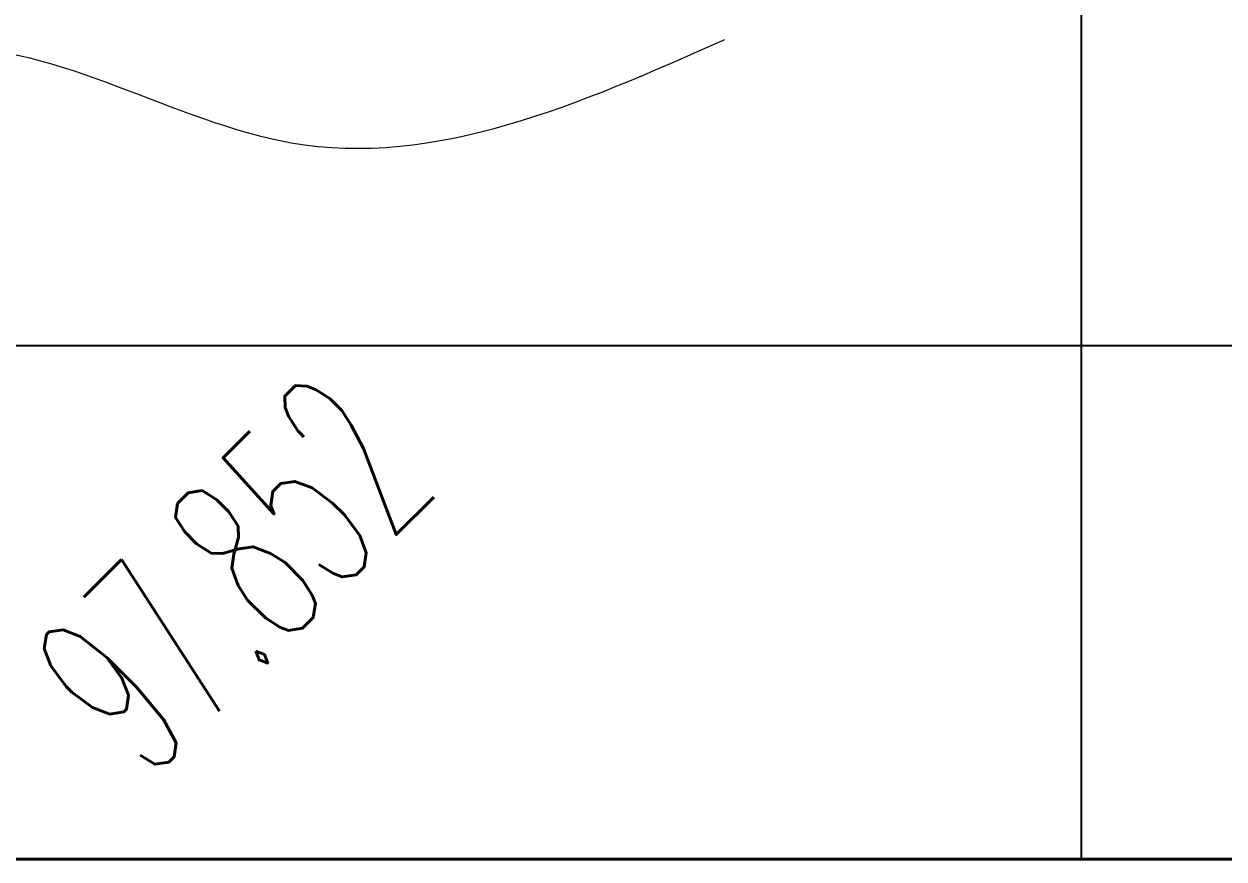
# Model space of a CAD drawing. Header units: millimetres. Extents: x 684983 to 685377, y 990360 to 990509.
# Drawn here: x 685003.907 to 685008.013, y 990360.285 to 990363.143 of the extents above; entities that cross this region are included whole.
import ezdxf

# ---------------------------------------------------------------- set-up
doc = ezdxf.new("R2010")
doc.units = ezdxf.units.MM
doc.layers.add('CON_1', color=7, linetype='Continuous', lineweight=9)
doc.layers.add('GRID LEVELS', color=7, linetype='Continuous', lineweight=13)
doc.layers.add('TITLE', color=6, linetype='Continuous')
doc.styles.get("Standard").update_dxf_attribs({"font": 'RomanS'})

msp = doc.modelspace()

# ---------------------------------------------------------------- linework, layer by layer
msp.add_line((684982.7636, 990360.2851), (685085.1957, 990360.2851))
at = {"lineweight": 40}
msp.add_lwpolyline([(684982.7636, 990360.2851), (685085.1957, 990360.2851), (685085.1957, 990509.1548), (684982.7636, 990509.1548)], close=True, dxfattribs=at)
at = {"layer": 'CON_1', "color": 49, "linetype": 'Continuous'}
msp.add_spline([(685002.8422, 990362.7649), (685003.6336, 990363.0614), (685004.8207, 990362.7366), (685006.3046, 990363.0897)], degree=3, dxfattribs=at)
at = {"layer": 'TITLE', "color": 8}
for p, q in [((685007.5243, 990376.089), (685007.5243, 990360.2851)), ((685014.9642, 990362.0411), (684982.7636, 990362.0411)), ((685014.9642, 990360.2851), (684982.7636, 990360.2851))]:
    msp.add_line(p, q, dxfattribs=at)

# ---------------------------------------------------------------- texts
at = {"layer": 'GRID LEVELS', "width": 0.5}
msp.add_text('97.852', height=0.60474, rotation=45, dxfattribs=at).set_placement((685004.3288, 990360.5431, 73.9686))

doc.saveas('drawing.dxf')
